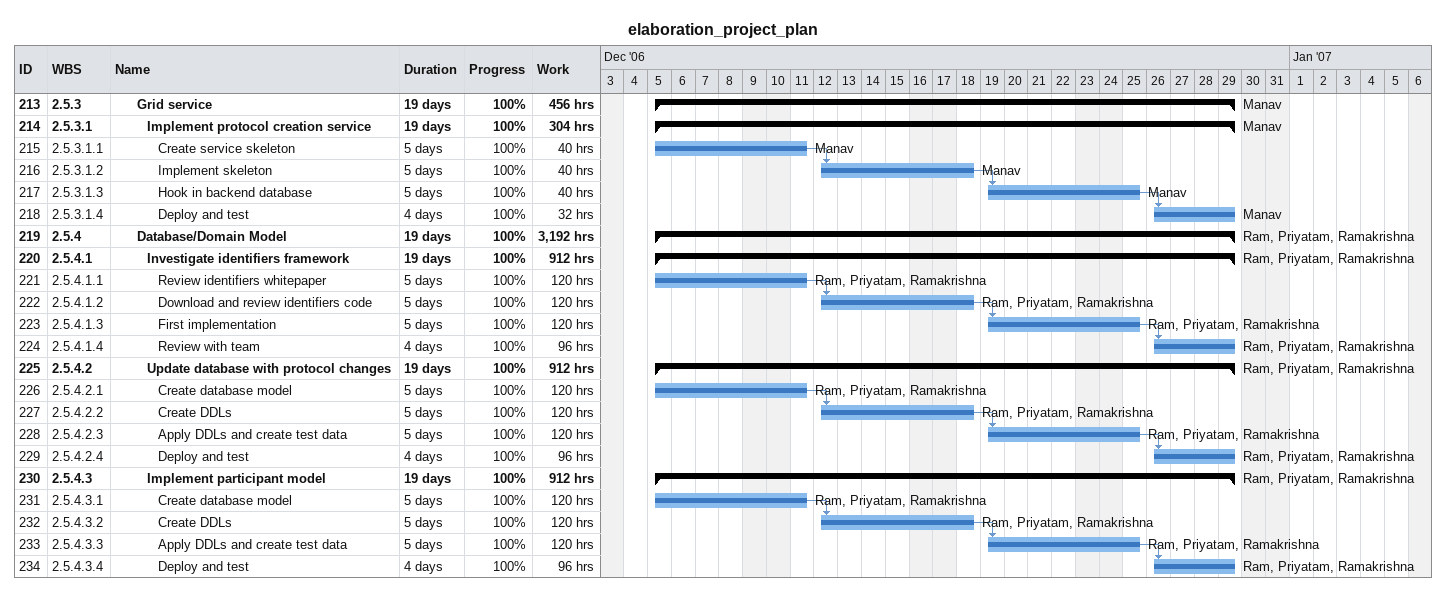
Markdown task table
elaboration_project_plan

| ID | WBS | Task | Duration | Start | Finish | Predecessors | Resources | % complete | Work (h) |
|---|---|---|---|---|---|---|---|---|---|
| 213 | 2.5.3 | **Grid service** | 19d | 2006-12-05 | 2006-12-29 |  | Manav | 100 | 456 |
| 214 | 2.5.3.1 | **Implement protocol creation service** | 19d | 2006-12-05 | 2006-12-29 |  | Manav | 100 | 304 |
| 215 | 2.5.3.1.1 | Create service skeleton | 5d | 2006-12-05 | 2006-12-11 |  | Manav | 100 | 40 |
| 216 | 2.5.3.1.2 | Implement skeleton | 5d | 2006-12-12 | 2006-12-18 | 215 | Manav | 100 | 40 |
| 217 | 2.5.3.1.3 | Hook in backend database | 5d | 2006-12-19 | 2006-12-25 | 216 | Manav | 100 | 40 |
| 218 | 2.5.3.1.4 | Deploy and test | 4d | 2006-12-26 | 2006-12-29 | 217 | Manav | 100 | 32 |
| 219 | 2.5.4 | **Database/Domain Model** | 19d | 2006-12-05 | 2006-12-29 |  | Ram, Priyatam, Ramakrishna | 100 | 3192 |
| 220 | 2.5.4.1 | **Investigate identifiers framework** | 19d | 2006-12-05 | 2006-12-29 |  | Ram, Priyatam, Ramakrishna | 100 | 912 |
| 221 | 2.5.4.1.1 | Review identifiers whitepaper | 5d | 2006-12-05 | 2006-12-11 |  | Ram, Priyatam, Ramakrishna | 100 | 120 |
| 222 | 2.5.4.1.2 | Download and review identifiers code | 5d | 2006-12-12 | 2006-12-18 | 221 | Ram, Priyatam, Ramakrishna | 100 | 120 |
| 223 | 2.5.4.1.3 | First implementation | 5d | 2006-12-19 | 2006-12-25 | 222 | Ram, Priyatam, Ramakrishna | 100 | 120 |
| 224 | 2.5.4.1.4 | Review with team | 4d | 2006-12-26 | 2006-12-29 | 223 | Ram, Priyatam, Ramakrishna | 100 | 96 |
| 225 | 2.5.4.2 | **Update database with protocol changes** | 19d | 2006-12-05 | 2006-12-29 |  | Ram, Priyatam, Ramakrishna | 100 | 912 |
| 226 | 2.5.4.2.1 | Create database model | 5d | 2006-12-05 | 2006-12-11 |  | Ram, Priyatam, Ramakrishna | 100 | 120 |
| 227 | 2.5.4.2.2 | Create DDLs | 5d | 2006-12-12 | 2006-12-18 | 226 | Ram, Priyatam, Ramakrishna | 100 | 120 |
| 228 | 2.5.4.2.3 | Apply DDLs and create test data | 5d | 2006-12-19 | 2006-12-25 | 227 | Ram, Priyatam, Ramakrishna | 100 | 120 |
| 229 | 2.5.4.2.4 | Deploy and test | 4d | 2006-12-26 | 2006-12-29 | 228 | Ram, Priyatam, Ramakrishna | 100 | 96 |
| 230 | 2.5.4.3 | **Implement participant model** | 19d | 2006-12-05 | 2006-12-29 |  | Ram, Priyatam, Ramakrishna | 100 | 912 |
| 231 | 2.5.4.3.1 | Create database model | 5d | 2006-12-05 | 2006-12-11 |  | Ram, Priyatam, Ramakrishna | 100 | 120 |
| 232 | 2.5.4.3.2 | Create DDLs | 5d | 2006-12-12 | 2006-12-18 | 231 | Ram, Priyatam, Ramakrishna | 100 | 120 |
| 233 | 2.5.4.3.3 | Apply DDLs and create test data | 5d | 2006-12-19 | 2006-12-25 | 232 | Ram, Priyatam, Ramakrishna | 100 | 120 |
| 234 | 2.5.4.3.4 | Deploy and test | 4d | 2006-12-26 | 2006-12-29 | 233 | Ram, Priyatam, Ramakrishna | 100 | 96 |
